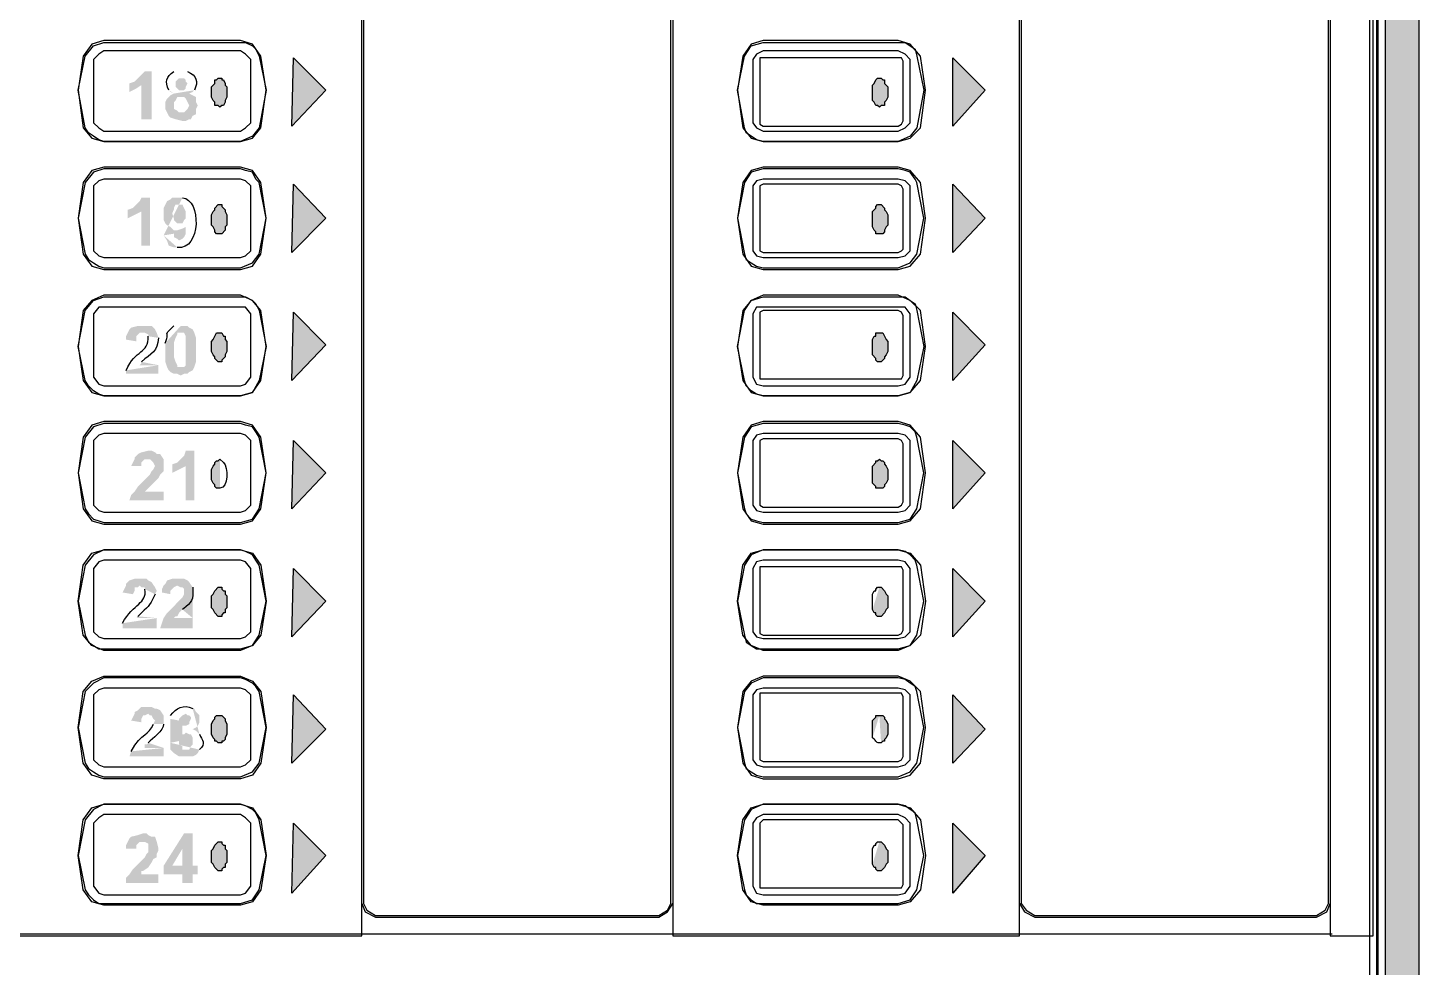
# Model space of a CAD drawing. Extents: x 0 to 760, y -27 to 732.
# Drawn here: x 254.15 to 279.27, y 43.28 to 60.24 of the extents above; entities that cross this region are included whole.
import ezdxf
from ezdxf.enums import TextEntityAlignment as Align

# ---------------------------------------------------------------- set-up
doc = ezdxf.new("R2010")
doc.units = 0
doc.header["$MEASUREMENT"] = 0

# ---------------------------------------------------------------- blocks, each defined once
blk = doc.blocks.new('RISER LOC')
at = {"linetype": 'Continuous', "lineweight": -2}
for points in [[(-20.377, 58.586), (-20.562, 58.586), (-20.562, 59.203), (-20.654, 59.141), (-20.777, 59.079), (-20.777, 59.234), (-20.685, 59.265), (-20.5, 59.45), (-20.377, 59.45)], [(-19.143, 59.326), (-19.112, 59.326), (-19.112, 59.295), (-19.081, 59.295), (-19.051, 59.234), (-19.051, 59.203), (-19.02, 59.172), (-19.02, 58.987), (-19.051, 58.925), (-19.051, 58.894), (-19.081, 58.833), (-19.112, 58.833), (-19.143, 58.802), (-19.174, 58.833), (-19.236, 58.833), (-19.236, 58.894), (-19.266, 58.925), (-19.297, 58.987), (-19.297, 59.172), (-19.236, 59.234), (-19.236, 59.295), (-19.205, 59.295), (-19.174, 59.326)], [(-7.24, 59.326), (-7.209, 59.326), (-7.178, 59.295), (-7.148, 59.295), (-7.148, 59.234), (-7.086, 59.172), (-7.086, 58.987), (-7.117, 58.925), (-7.148, 58.894), (-7.148, 58.833), (-7.209, 58.833), (-7.24, 58.802), (-7.271, 58.833), (-7.302, 58.833), (-7.333, 58.894), (-7.363, 58.925), (-7.363, 59.203), (-7.333, 59.234), (-7.302, 59.295), (-7.271, 59.326)], [(-20.407, 56.304), (-20.562, 56.304), (-20.562, 56.921), (-20.808, 56.798), (-20.808, 56.952), (-20.716, 56.983), (-20.592, 57.106), (-20.562, 57.168), (-20.407, 57.168)], [(-19.143, 57.044), (-19.112, 57.044), (-19.112, 57.013), (-19.051, 56.952), (-19.051, 56.921), (-19.02, 56.859), (-19.02, 56.674), (-19.051, 56.643), (-19.051, 56.582), (-19.112, 56.52), (-19.205, 56.52), (-19.236, 56.551), (-19.236, 56.582), (-19.266, 56.643), (-19.297, 56.674), (-19.297, 56.859), (-19.266, 56.921), (-19.236, 56.952), (-19.236, 56.983), (-19.174, 57.044)], [(-7.24, 57.044), (-7.209, 57.044), (-7.148, 56.983), (-7.148, 56.952), (-7.117, 56.921), (-7.086, 56.859), (-7.086, 56.674), (-7.117, 56.643), (-7.148, 56.582), (-7.148, 56.551), (-7.178, 56.52), (-7.302, 56.52), (-7.302, 56.551), (-7.333, 56.582), (-7.363, 56.643), (-7.363, 56.921), (-7.333, 56.952), (-7.302, 56.983), (-7.302, 57.013), (-7.271, 57.044)], [(-19.143, 54.732), (-19.112, 54.732), (-19.081, 54.67), (-19.051, 54.67), (-19.051, 54.608), (-19.02, 54.577), (-19.02, 54.392), (-19.051, 54.331), (-19.051, 54.3), (-19.112, 54.238), (-19.112, 54.207), (-19.174, 54.207), (-19.236, 54.269), (-19.236, 54.3), (-19.266, 54.331), (-19.297, 54.392), (-19.297, 54.577), (-19.266, 54.608), (-19.236, 54.67), (-19.205, 54.732)], [(-7.24, 54.732), (-7.178, 54.732), (-7.148, 54.67), (-7.117, 54.608), (-7.086, 54.577), (-7.086, 54.392), (-7.117, 54.331), (-7.148, 54.3), (-7.148, 54.269), (-7.209, 54.207), (-7.271, 54.207), (-7.302, 54.238), (-7.302, 54.269), (-7.363, 54.331), (-7.363, 54.608), (-7.333, 54.67), (-7.302, 54.67), (-7.302, 54.732)], [(-20.161, 51.864), (-20.161, 51.71), (-20.777, 51.71), (-20.747, 51.802), (-20.685, 51.864), (-20.623, 51.956), (-20.407, 52.172), (-20.377, 52.234), (-20.346, 52.265), (-20.315, 52.326), (-20.346, 52.388), (-20.407, 52.45), (-20.5, 52.45), (-20.562, 52.388), (-20.562, 52.326), (-20.747, 52.326), (-20.716, 52.388), (-20.685, 52.45), (-20.685, 52.48), (-20.623, 52.542), (-20.562, 52.573), (-20.438, 52.604), (-20.377, 52.604), (-20.315, 52.573), (-20.284, 52.542), (-20.222, 52.542), (-20.161, 52.45), (-20.161, 52.234), (-20.222, 52.172), (-20.253, 52.11), (-20.5, 51.864)], [(-19.606, 51.71), (-19.76, 51.71), (-19.76, 52.326), (-20.006, 52.203), (-20.006, 52.357), (-19.914, 52.388), (-19.791, 52.511), (-19.76, 52.604), (-19.606, 52.604)], [(-7.24, 52.45), (-7.209, 52.419), (-7.178, 52.419), (-7.148, 52.388), (-7.148, 52.357), (-7.117, 52.326), (-7.086, 52.265), (-7.086, 52.08), (-7.117, 52.018), (-7.148, 51.987), (-7.148, 51.956), (-7.178, 51.925), (-7.302, 51.925), (-7.302, 51.956), (-7.363, 52.018), (-7.363, 52.326), (-7.302, 52.388), (-7.302, 52.419), (-7.271, 52.419)], [(-19.143, 50.137), (-19.112, 50.137), (-19.112, 50.106), (-19.081, 50.075), (-19.051, 50.075), (-19.051, 50.013), (-19.02, 49.983), (-19.02, 49.767), (-19.051, 49.736), (-19.051, 49.674), (-19.081, 49.674), (-19.112, 49.643), (-19.112, 49.613), (-19.174, 49.613), (-19.236, 49.674), (-19.266, 49.736), (-19.297, 49.767), (-19.297, 49.983), (-19.266, 50.013), (-19.236, 50.075), (-19.174, 50.137)], [(-19.143, 47.824), (-19.112, 47.824), (-19.051, 47.762), (-19.051, 47.732), (-19.02, 47.67), (-19.02, 47.485), (-19.051, 47.423), (-19.051, 47.392), (-19.081, 47.362), (-19.112, 47.362), (-19.112, 47.331), (-19.174, 47.331), (-19.205, 47.362), (-19.236, 47.362), (-19.236, 47.392), (-19.266, 47.423), (-19.297, 47.485), (-19.297, 47.67), (-19.266, 47.732), (-19.236, 47.762), (-19.236, 47.793), (-19.205, 47.824)], [(-20.253, 44.956), (-20.253, 44.802), (-20.839, 44.802), (-20.839, 44.895), (-20.777, 44.956), (-20.716, 45.049), (-20.5, 45.265), (-20.469, 45.326), (-20.438, 45.357), (-20.438, 45.511), (-20.5, 45.542), (-20.592, 45.542), (-20.654, 45.48), (-20.654, 45.419), (-20.839, 45.419), (-20.839, 45.48), (-20.777, 45.604), (-20.747, 45.635), (-20.623, 45.665), (-20.531, 45.696), (-20.469, 45.696), (-20.438, 45.665), (-20.377, 45.635), (-20.315, 45.635), (-20.284, 45.542), (-20.253, 45.419), (-20.253, 45.388), (-20.284, 45.326), (-20.284, 45.265), (-20.346, 45.234), (-20.377, 45.172), (-20.438, 45.08), (-20.531, 45.018), (-20.562, 45.018), (-20.562, 44.956), (-20.592, 44.956)], [(-19.143, 45.542), (-19.112, 45.542), (-19.112, 45.511), (-19.081, 45.48), (-19.051, 45.48), (-19.051, 45.419), (-19.02, 45.388), (-19.02, 45.172), (-19.051, 45.141), (-19.051, 45.08), (-19.081, 45.08), (-19.112, 45.049), (-19.112, 45.018), (-19.174, 45.018), (-19.236, 45.08), (-19.266, 45.141), (-19.297, 45.172), (-19.297, 45.388), (-19.266, 45.419), (-19.236, 45.48), (-19.174, 45.542)]]:
    blk.add_hatch(color=7, dxfattribs=at).paths.add_polyline_path(points)
h = blk.add_hatch(color=7, dxfattribs=at)
h.paths.add_polyline_path([(-19.976, 59.049), (-20.037, 59.079), (-20.068, 59.11)], flags=0)
h.paths.add_polyline_path([(-19.976, 59.45), (-19.729, 59.45)], flags=0)
h.paths.add_polyline_path([(-19.606, 59.11), (-19.636, 59.079), (-19.698, 59.049), (-19.575, 58.987), (-19.575, 58.894), (-19.544, 58.833), (-19.575, 58.771), (-19.575, 58.679), (-19.636, 58.648), (-19.667, 58.586), (-19.698, 58.586), (-19.76, 58.555), (-19.821, 58.555), (-19.945, 58.586), (-20.037, 58.617), (-20.068, 58.648), (-20.13, 58.771), (-20.13, 58.894), (-20.099, 58.956), (-20.037, 59.018), (-19.976, 59.049)], flags=0)
h.paths.add_polyline_path([(-19.945, 59.234), (-19.945, 59.172), (-19.914, 59.141), (-19.883, 59.11), (-19.791, 59.11), (-19.76, 59.141), (-19.76, 59.172), (-19.729, 59.234), (-19.76, 59.265), (-19.76, 59.295), (-19.791, 59.326), (-19.883, 59.326), (-19.945, 59.265)], flags=0)
h.paths.add_polyline_path([(-19.976, 58.833), (-19.976, 58.771), (-19.914, 58.74), (-19.883, 58.709), (-19.791, 58.709), (-19.729, 58.771), (-19.698, 58.833), (-19.729, 58.894), (-19.76, 58.956), (-19.791, 58.987), (-19.914, 58.987), (-19.945, 58.925), (-19.976, 58.894)], flags=0)
h = blk.add_hatch(color=7, dxfattribs=at)
h.paths.add_polyline_path([(-20.161, 56.489), (-19.976, 56.52), (-19.976, 56.458), (-19.914, 56.428), (-19.883, 56.397), (-19.821, 56.428), (-19.791, 56.458), (-19.76, 56.52), (-19.76, 56.643), (-19.821, 56.613), (-19.914, 56.582), (-19.976, 56.582), (-20.006, 56.613), (-20.037, 56.643), (-20.099, 56.674), (-20.13, 56.705), (-20.161, 56.767), (-20.161, 56.983), (-20.13, 57.044), (-20.099, 57.106), (-20.037, 57.137), (-20.006, 57.168), (-19.821, 57.168)], flags=0)
h.paths.add_polyline_path([(-19.914, 56.273), (-19.976, 56.273), (-20.068, 56.304), (-20.099, 56.397), (-20.161, 56.489)], flags=0)
h.paths.add_polyline_path([(-19.76, 56.859), (-19.76, 56.921), (-19.791, 56.983), (-19.821, 57.044), (-19.945, 57.044), (-19.976, 56.983), (-19.976, 56.952), (-20.006, 56.89), (-19.976, 56.798), (-19.976, 56.767), (-19.914, 56.705), (-19.821, 56.705), (-19.791, 56.767), (-19.76, 56.798)], flags=0)
h = blk.add_hatch(color=7, dxfattribs=at)
h.paths.add_polyline_path([(-20.253, 54.146), (-20.253, 53.991), (-20.839, 53.991), (-20.839, 54.053)], flags=0)
h.paths.add_polyline_path([(-20.438, 54.67), (-20.438, 54.701), (-20.5, 54.732), (-20.592, 54.732), (-20.654, 54.67), (-20.654, 54.577), (-20.839, 54.608), (-20.839, 54.67), (-20.777, 54.793), (-20.747, 54.824), (-20.623, 54.855), (-20.377, 54.855), (-20.315, 54.793), (-20.284, 54.732), (-20.253, 54.639)], flags=0)
h.paths.add_polyline_path([(-20.562, 54.207), (-20.562, 54.176), (-20.592, 54.146), (-20.253, 54.146)], flags=0)
h = blk.add_hatch(color=7, dxfattribs=at)
h.paths.add_polyline_path([(-19.852, 54.855), (-19.729, 54.855), (-19.698, 54.824), (-19.636, 54.793), (-19.606, 54.732), (-19.575, 54.639), (-19.575, 54.207), (-19.606, 54.115), (-19.636, 54.053), (-19.698, 54.022), (-19.729, 53.991), (-19.791, 53.991), (-19.852, 53.961), (-19.914, 53.991), (-19.976, 53.991), (-20.037, 54.022), (-20.068, 54.053), (-20.099, 54.115), (-20.13, 54.207), (-20.13, 54.546)], flags=0)
h.paths.add_polyline_path([(-19.976, 54.855), (-19.852, 54.855)], flags=0)
h.paths.add_polyline_path([(-19.852, 54.732), (-19.914, 54.732), (-19.914, 54.701), (-19.945, 54.639), (-19.976, 54.546), (-19.976, 54.3), (-19.945, 54.207), (-19.914, 54.146), (-19.914, 54.115), (-19.791, 54.115), (-19.76, 54.146), (-19.76, 54.67), (-19.791, 54.732)], flags=0)
h = blk.add_hatch(color=7, dxfattribs=at)
h.paths.add_polyline_path([(-19.143, 52.45), (-19.081, 52.388)], flags=0)
h.paths.add_polyline_path([(-19.143, 51.925), (-19.205, 51.925), (-19.236, 51.956), (-19.236, 51.987), (-19.266, 52.018), (-19.297, 52.08), (-19.297, 52.265), (-19.266, 52.326), (-19.236, 52.357), (-19.236, 52.388), (-19.205, 52.419), (-19.174, 52.419), (-19.143, 52.45)], flags=0)
h = blk.add_hatch(color=7, dxfattribs=at)
h.paths.add_polyline_path([(-20.284, 49.582), (-20.284, 49.397), (-20.901, 49.397), (-20.901, 49.489)], flags=0)
h.paths.add_polyline_path([(-20.5, 50.106), (-20.5, 50.137), (-20.562, 50.137), (-20.592, 50.168), (-20.623, 50.137), (-20.685, 50.137), (-20.685, 50.075), (-20.716, 50.013), (-20.901, 50.044), (-20.87, 50.106), (-20.839, 50.168), (-20.839, 50.199), (-20.777, 50.26), (-20.685, 50.291), (-20.469, 50.291), (-20.438, 50.26), (-20.377, 50.229), (-20.315, 50.137), (-20.284, 50.075), (-20.315, 50.013)], flags=0)
h.paths.add_polyline_path([(-20.623, 49.613), (-20.654, 49.582), (-20.284, 49.582)], flags=0)
h = blk.add_hatch(color=7, dxfattribs=at)
h.paths.add_polyline_path([(-19.636, 49.582), (-19.636, 49.397), (-20.222, 49.397), (-20.161, 49.582), (-20.099, 49.674), (-19.821, 49.952), (-19.791, 50.013), (-19.791, 50.106), (-19.821, 50.137), (-19.852, 50.137), (-19.914, 50.168), (-19.976, 50.137), (-20.037, 50.075), (-20.037, 50.013), (-20.191, 50.044), (-20.191, 50.106), (-20.161, 50.168), (-20.13, 50.199), (-20.099, 50.26), (-20.006, 50.291), (-19.791, 50.291), (-19.729, 50.26), (-19.698, 50.229), (-19.636, 50.137)], flags=0)
h.paths.add_polyline_path([(-19.821, 49.736), (-19.883, 49.674), (-19.914, 49.613), (-19.945, 49.613), (-19.976, 49.582), (-19.636, 49.582)], flags=0)
h = blk.add_hatch(color=7, dxfattribs=at)
h.paths.add_polyline_path([(-7.24, 50.137), (-7.209, 50.137), (-7.148, 50.075), (-7.117, 50.013), (-7.086, 49.983), (-7.086, 49.767), (-7.117, 49.736), (-7.148, 49.674), (-7.209, 49.613), (-7.271, 49.613), (-7.302, 49.643), (-7.302, 49.674), (-7.333, 49.674), (-7.363, 49.736)], flags=0)
h.paths.add_polyline_path([(-7.363, 50.013), (-7.333, 50.075), (-7.302, 50.075), (-7.302, 50.106), (-7.271, 50.137), (-7.24, 50.137)], flags=0)
h = blk.add_hatch(color=7, dxfattribs=at)
h.paths.add_polyline_path([(-20.161, 47.238), (-20.161, 47.084), (-20.777, 47.084), (-20.747, 47.176)], flags=0)
h.paths.add_polyline_path([(-20.346, 47.67), (-20.315, 47.732), (-20.346, 47.762), (-20.377, 47.824), (-20.407, 47.824), (-20.438, 47.855), (-20.5, 47.824), (-20.531, 47.824), (-20.562, 47.762), (-20.562, 47.701), (-20.747, 47.732), (-20.716, 47.793), (-20.685, 47.855), (-20.685, 47.886), (-20.623, 47.917), (-20.562, 47.978), (-20.377, 47.978), (-20.315, 47.947), (-20.284, 47.947), (-20.222, 47.917), (-20.161, 47.824), (-20.161, 47.67)], flags=0)
h.paths.add_polyline_path([(-20.438, 47.331), (-20.469, 47.3), (-20.5, 47.3), (-20.5, 47.238), (-20.161, 47.238)], flags=0)
h = blk.add_hatch(color=7, dxfattribs=at)
h.paths.add_polyline_path([(-20.037, 47.331), (-19.883, 47.362), (-19.883, 47.3), (-19.821, 47.269), (-19.821, 47.207), (-19.698, 47.207), (-19.667, 47.269), (-19.636, 47.3), (-19.636, 47.423), (-19.667, 47.485), (-19.698, 47.485), (-19.76, 47.516), (-19.791, 47.485), (-19.821, 47.485), (-19.821, 47.639), (-19.76, 47.639), (-19.698, 47.67), (-19.698, 47.701), (-19.667, 47.762), (-19.667, 47.793), (-19.698, 47.824), (-19.729, 47.824), (-19.76, 47.855), (-19.821, 47.824), (-19.883, 47.762), (-19.883, 47.732), (-20.037, 47.762), (-20.037, 47.824)], flags=0)
h.paths.add_polyline_path([(-19.636, 47.947), (-19.606, 47.947), (-19.575, 47.886), (-19.513, 47.824), (-19.513, 47.701), (-19.544, 47.639), (-19.575, 47.608), (-19.636, 47.577), (-19.575, 47.547), (-19.513, 47.485)], flags=0)
h.paths.add_polyline_path([(-19.513, 47.207), (-19.544, 47.146), (-19.575, 47.115), (-19.636, 47.084), (-19.883, 47.084), (-19.976, 47.146), (-20.037, 47.207), (-20.037, 47.331)], flags=0)
h = blk.add_hatch(color=7, dxfattribs=at)
h.paths.add_polyline_path([(-7.24, 47.824), (-7.178, 47.824), (-7.148, 47.793), (-7.148, 47.762), (-7.117, 47.732), (-7.086, 47.67), (-7.086, 47.485), (-7.117, 47.423), (-7.148, 47.392), (-7.148, 47.362), (-7.178, 47.362), (-7.209, 47.331)], flags=0)
h.paths.add_polyline_path([(-7.363, 47.423), (-7.363, 47.732), (-7.302, 47.793), (-7.302, 47.824), (-7.24, 47.824)], flags=0)
h = blk.add_hatch(color=7, dxfattribs=at)
h.paths.add_polyline_path([(-19.821, 44.802), (-19.821, 44.956), (-20.161, 44.956), (-20.161, 45.11), (-19.791, 45.696), (-19.636, 45.696), (-19.636, 45.11), (-19.544, 45.11), (-19.544, 44.956), (-19.636, 44.956), (-19.636, 44.802)], flags=0)
h.paths.add_polyline_path([(-19.821, 45.11), (-19.821, 45.419), (-20.006, 45.11)], flags=0)
h = blk.add_hatch(color=7, dxfattribs=at)
h.paths.add_polyline_path([(-7.24, 45.542), (-7.209, 45.542), (-7.148, 45.48), (-7.117, 45.419), (-7.086, 45.388), (-7.086, 45.172), (-7.117, 45.141), (-7.148, 45.08), (-7.209, 45.018), (-7.271, 45.018), (-7.302, 45.049), (-7.302, 45.08), (-7.333, 45.08), (-7.363, 45.141)], flags=0)
h.paths.add_polyline_path([(-7.363, 45.419), (-7.333, 45.48), (-7.302, 45.48), (-7.302, 45.511), (-7.271, 45.542), (-7.24, 45.542)], flags=0)
at = {"color": 7, "linetype": 'Continuous', "lineweight": -2}
for points in [[(0.623, 17.711), (1.949, 18.236), (2.504, 19.592), (2.504, 76.256), (1.949, 77.582), (0.623, 78.106), (-33.143, 78.106), (-34.469, 77.582), (-35.024, 76.256), (-35.024, 19.592), (-34.469, 18.236), (-33.143, 17.711)], [(-33.143, 18.328), (-34.037, 18.698), (-34.376, 19.592), (-34.376, 76.256), (-34.037, 77.119), (-33.143, 77.489), (0.623, 77.489), (1.487, 77.119), (1.888, 76.256), (1.888, 19.592), (1.487, 18.698), (0.623, 18.328)], [(-11.002, 76.071), (-11.064, 76.256), (-11.218, 76.317), (-16.337, 76.317), (-16.491, 76.256), (-16.553, 76.071), (-16.553, 44.432), (-16.491, 44.309), (-16.337, 44.216), (-11.218, 44.216), (-11.064, 44.309), (-11.002, 44.432)], [(0.87, 76.071), (0.808, 76.256), (0.654, 76.317), (-4.434, 76.317), (-4.588, 76.256), (-4.681, 76.071), (-4.681, 44.432), (-4.588, 44.309), (-4.434, 44.216), (0.654, 44.216), (0.808, 44.309), (0.87, 44.432)], [(-21.332, 58.216), (-21.425, 58.278), (-21.517, 58.339), (-21.579, 58.432), (-21.702, 59.11), (-21.579, 59.727), (-21.425, 59.912), (-21.24, 59.974), (-18.773, 59.974), (-18.68, 59.974), (-18.557, 59.912), (-18.495, 59.85), (-18.434, 59.727), (-18.31, 59.11), (-18.434, 58.432), (-18.557, 58.278), (-18.773, 58.185), (-21.24, 58.185), (-18.773, 58.185), (-18.557, 58.247), (-18.403, 58.432), (-18.31, 59.11), (-18.403, 59.727), (-18.557, 59.943), (-18.773, 60.005), (-21.24, 60.005), (-21.456, 59.943), (-21.61, 59.727), (-21.702, 59.11), (-21.61, 58.432), (-21.456, 58.247), (-21.24, 58.185)], [(-21.24, 59.82), (-21.332, 59.758), (-21.425, 59.665), (-21.425, 58.524), (-21.332, 58.432), (-21.24, 58.37), (-18.773, 58.37), (-18.68, 58.432), (-18.588, 58.524), (-18.588, 59.665), (-18.68, 59.758), (-18.773, 59.82)], [(-9.645, 58.339), (-9.676, 58.432), (-9.8, 59.11), (-9.676, 59.727), (-9.553, 59.912), (-9.337, 59.974), (-6.901, 59.974), (-6.777, 59.974), (-6.685, 59.912), (-6.592, 59.85), (-6.562, 59.727), (-6.438, 59.11), (-6.562, 58.432), (-6.685, 58.278), (-6.901, 58.185), (-6.685, 58.247), (-6.5, 58.432), (-6.407, 59.11), (-6.5, 59.727), (-6.685, 59.943), (-6.901, 60.005), (-9.337, 60.005), (-9.553, 59.943), (-9.707, 59.727), (-9.8, 59.11), (-9.707, 58.432), (-9.553, 58.247), (-9.337, 58.185), (-9.46, 58.216), (-9.553, 58.278)], [(-9.522, 58.524), (-9.46, 58.432), (-9.337, 58.37), (-6.901, 58.37), (-6.777, 58.432), (-6.685, 58.524), (-6.685, 59.665), (-6.777, 59.758), (-6.901, 59.82), (-9.337, 59.82), (-9.46, 59.758), (-9.522, 59.665)], [(-17.231, 59.11), (-17.848, 58.463), (-17.817, 59.696)], [(-9.399, 58.555), (-9.399, 58.494), (-9.337, 58.463), (-6.901, 58.463), (-6.839, 58.494), (-6.808, 58.555), (-6.808, 59.635), (-6.839, 59.696), (-6.901, 59.696), (-9.337, 59.696), (-9.399, 59.696), (-9.399, 59.635)], [(-5.328, 59.11), (-5.914, 58.463), (-5.914, 59.696)], [(-19.143, 59.326), (-19.112, 59.326), (-19.112, 59.295), (-19.081, 59.295), (-19.051, 59.234), (-19.051, 59.203), (-19.02, 59.172), (-19.02, 58.987), (-19.051, 58.925), (-19.051, 58.894), (-19.081, 58.833), (-19.112, 58.833), (-19.143, 58.802), (-19.174, 58.833), (-19.236, 58.833), (-19.236, 58.894), (-19.266, 58.925), (-19.297, 58.987), (-19.297, 59.172), (-19.236, 59.234), (-19.236, 59.295), (-19.205, 59.295), (-19.174, 59.326)], [(-7.24, 59.326), (-7.209, 59.326), (-7.178, 59.295), (-7.148, 59.295), (-7.148, 59.234), (-7.086, 59.172), (-7.086, 58.987), (-7.117, 58.925), (-7.148, 58.894), (-7.148, 58.833), (-7.209, 58.833), (-7.24, 58.802), (-7.271, 58.833), (-7.302, 58.833), (-7.333, 58.894), (-7.363, 58.925), (-7.363, 59.203), (-7.333, 59.234), (-7.302, 59.295), (-7.271, 59.326)], [(-6.901, 58.185), (-9.337, 58.185)], [(-18.773, 57.723), (-21.24, 57.723), (-21.456, 57.661), (-21.61, 57.445), (-21.702, 56.798), (-21.61, 56.15), (-21.456, 55.934), (-21.24, 55.872), (-18.773, 55.872), (-18.557, 55.934), (-18.403, 56.15), (-18.31, 56.798), (-18.403, 57.445), (-18.557, 57.661)], [(-18.495, 57.507), (-18.557, 57.63), (-18.68, 57.661), (-18.773, 57.692), (-21.24, 57.692), (-21.425, 57.63), (-21.579, 57.445), (-21.702, 56.798), (-21.579, 56.15), (-21.517, 56.057), (-21.425, 55.996), (-21.332, 55.934), (-21.24, 55.903), (-18.773, 55.903), (-18.557, 55.996), (-18.434, 56.15), (-18.31, 56.798), (-18.434, 57.445)], [(-9.707, 56.15), (-9.553, 55.934), (-9.337, 55.872), (-6.901, 55.872), (-6.685, 55.934), (-6.5, 56.15), (-6.407, 56.798), (-6.5, 57.445), (-6.685, 57.661), (-6.901, 57.723), (-9.337, 57.723), (-9.553, 57.661), (-9.707, 57.445), (-9.8, 56.798)], [(-6.901, 55.903), (-6.685, 55.996), (-6.562, 56.15), (-6.438, 56.798), (-6.562, 57.445), (-6.592, 57.507), (-6.685, 57.63), (-6.777, 57.661), (-6.901, 57.692), (-9.337, 57.692), (-9.553, 57.63), (-9.676, 57.445), (-9.8, 56.798), (-9.676, 56.15), (-9.645, 56.057), (-9.553, 55.996), (-9.46, 55.934), (-9.337, 55.903)], [(-21.24, 57.507), (-21.332, 57.476), (-21.425, 57.383), (-21.425, 56.212), (-21.332, 56.119), (-21.24, 56.088), (-18.773, 56.088), (-18.68, 56.119), (-18.588, 56.212), (-18.588, 57.383), (-18.68, 57.476), (-18.773, 57.507)], [(-17.231, 56.798), (-17.848, 56.181), (-17.817, 57.414)], [(-9.522, 56.212), (-9.46, 56.119), (-9.337, 56.088), (-6.901, 56.088), (-6.777, 56.119), (-6.685, 56.212), (-6.685, 57.383), (-6.777, 57.476), (-6.901, 57.507), (-9.337, 57.507), (-9.46, 57.476), (-9.522, 57.383)], [(-9.399, 56.243), (-9.399, 56.212), (-9.337, 56.181), (-6.901, 56.181), (-6.839, 56.212), (-6.808, 56.243), (-6.808, 57.322), (-6.839, 57.383), (-6.901, 57.414), (-9.337, 57.414), (-9.399, 57.383), (-9.399, 57.322)], [(-5.328, 56.798), (-5.914, 56.181), (-5.914, 57.414)], [(-19.143, 57.044), (-19.112, 57.044), (-19.112, 57.013), (-19.051, 56.952), (-19.051, 56.921), (-19.02, 56.859), (-19.02, 56.674), (-19.051, 56.643), (-19.051, 56.582), (-19.112, 56.52), (-19.205, 56.52), (-19.236, 56.551), (-19.236, 56.582), (-19.266, 56.643), (-19.297, 56.674), (-19.297, 56.859), (-19.266, 56.921), (-19.236, 56.952), (-19.236, 56.983), (-19.174, 57.044)], [(-7.24, 57.044), (-7.209, 57.044), (-7.148, 56.983), (-7.148, 56.952), (-7.117, 56.921), (-7.086, 56.859), (-7.086, 56.674), (-7.117, 56.643), (-7.148, 56.582), (-7.148, 56.551), (-7.178, 56.52), (-7.302, 56.52), (-7.302, 56.551), (-7.333, 56.582), (-7.363, 56.643), (-7.363, 56.921), (-7.333, 56.952), (-7.302, 56.983), (-7.302, 57.013), (-7.271, 57.044)], [(-21.332, 53.621), (-21.425, 53.683), (-21.517, 53.776), (-21.579, 53.868), (-21.702, 54.485), (-21.579, 55.132), (-21.425, 55.317), (-21.24, 55.379), (-18.773, 55.379), (-18.68, 55.379), (-18.557, 55.317), (-18.495, 55.256), (-18.434, 55.132), (-18.31, 54.485), (-18.434, 53.868), (-18.557, 53.652), (-18.773, 53.591), (-21.24, 53.591), (-18.773, 53.591), (-18.557, 53.652), (-18.403, 53.868), (-18.31, 54.485), (-18.403, 55.132), (-18.557, 55.317), (-18.773, 55.41), (-21.24, 55.41), (-21.456, 55.317), (-21.61, 55.132), (-21.702, 54.485), (-21.61, 53.868), (-21.456, 53.652), (-21.24, 53.591)], [(-9.553, 53.683), (-9.645, 53.776), (-9.676, 53.868), (-9.8, 54.485), (-9.676, 55.132), (-9.553, 55.317), (-9.337, 55.379), (-6.901, 55.379), (-6.777, 55.379), (-6.685, 55.317), (-6.592, 55.256), (-6.562, 55.132), (-6.438, 54.485), (-6.562, 53.868), (-6.685, 53.652), (-6.901, 53.591), (-6.685, 53.652), (-6.5, 53.868), (-6.407, 54.485), (-6.5, 55.132), (-6.685, 55.317), (-6.901, 55.41), (-9.337, 55.41), (-9.553, 55.317), (-9.707, 55.132), (-9.8, 54.485), (-9.707, 53.868), (-9.553, 53.652), (-9.337, 53.591), (-9.46, 53.621)], [(-21.24, 55.194), (-21.332, 55.194), (-21.425, 55.071), (-21.425, 53.93), (-21.332, 53.806), (-21.24, 53.776), (-18.773, 53.776), (-18.68, 53.806), (-18.588, 53.93), (-18.588, 55.071), (-18.68, 55.194), (-18.773, 55.194)], [(-17.231, 54.516), (-17.848, 53.868), (-17.817, 55.102)], [(-9.337, 55.194), (-9.46, 55.194), (-9.522, 55.071), (-9.522, 53.93), (-9.46, 53.806), (-9.337, 53.776), (-6.901, 53.776), (-6.777, 53.806), (-6.685, 53.93), (-6.685, 55.071), (-6.777, 55.194), (-6.901, 55.194)], [(-9.337, 55.132), (-9.399, 55.102), (-9.399, 55.04), (-9.399, 53.961), (-9.399, 53.899), (-9.337, 53.899), (-6.901, 53.899), (-6.839, 53.899), (-6.808, 53.961), (-6.808, 55.04), (-6.839, 55.102), (-6.901, 55.132)], [(-5.328, 54.516), (-5.914, 53.868), (-5.914, 55.102)], [(-19.143, 54.732), (-19.112, 54.732), (-19.081, 54.67), (-19.051, 54.67), (-19.051, 54.608), (-19.02, 54.577), (-19.02, 54.392), (-19.051, 54.331), (-19.051, 54.3), (-19.112, 54.238), (-19.112, 54.207), (-19.174, 54.207), (-19.236, 54.269), (-19.236, 54.3), (-19.266, 54.331), (-19.297, 54.392), (-19.297, 54.577), (-19.266, 54.608), (-19.236, 54.67), (-19.205, 54.732)], [(-7.24, 54.732), (-7.178, 54.732), (-7.148, 54.67), (-7.117, 54.608), (-7.086, 54.577), (-7.086, 54.392), (-7.117, 54.331), (-7.148, 54.3), (-7.148, 54.269), (-7.209, 54.207), (-7.271, 54.207), (-7.302, 54.238), (-7.302, 54.269), (-7.363, 54.331), (-7.363, 54.608), (-7.333, 54.67), (-7.302, 54.67), (-7.302, 54.732)], [(-6.901, 53.591), (-9.337, 53.591)], [(-18.773, 53.128), (-21.24, 53.128), (-21.456, 53.066), (-21.61, 52.85), (-21.702, 52.203), (-21.61, 51.555), (-21.456, 51.339), (-21.24, 51.278), (-18.773, 51.278), (-18.557, 51.339), (-18.403, 51.555), (-18.31, 52.203), (-18.403, 52.85), (-18.557, 53.066)], [(-18.495, 52.943), (-18.557, 53.035), (-18.68, 53.066), (-18.773, 53.097), (-21.24, 53.097), (-21.425, 53.035), (-21.579, 52.85), (-21.702, 52.203), (-21.579, 51.555), (-21.517, 51.463), (-21.425, 51.37), (-21.332, 51.339), (-21.24, 51.309), (-18.773, 51.309), (-18.557, 51.37), (-18.434, 51.555), (-18.31, 52.203), (-18.434, 52.85)], [(-9.707, 51.555), (-9.553, 51.339), (-9.337, 51.278), (-6.901, 51.278), (-6.685, 51.339), (-6.5, 51.555), (-6.407, 52.203), (-6.5, 52.85), (-6.685, 53.066), (-6.901, 53.128), (-9.337, 53.128), (-9.553, 53.066), (-9.707, 52.85), (-9.8, 52.203)], [(-6.901, 51.309), (-6.685, 51.37), (-6.562, 51.555), (-6.438, 52.203), (-6.562, 52.85), (-6.592, 52.943), (-6.685, 53.035), (-6.777, 53.066), (-6.901, 53.097), (-9.337, 53.097), (-9.553, 53.035), (-9.676, 52.85), (-9.8, 52.203), (-9.676, 51.555), (-9.645, 51.463), (-9.553, 51.37), (-9.46, 51.339), (-9.337, 51.309)], [(-21.24, 52.912), (-21.332, 52.881), (-21.425, 52.789), (-21.425, 51.617), (-21.332, 51.524), (-21.24, 51.494), (-18.773, 51.494), (-18.68, 51.524), (-18.588, 51.617), (-18.588, 52.789), (-18.68, 52.881), (-18.773, 52.912)], [(-17.231, 52.203), (-17.848, 51.555), (-17.817, 52.789)], [(-9.522, 51.617), (-9.46, 51.524), (-9.337, 51.494), (-6.901, 51.494), (-6.777, 51.524), (-6.685, 51.617), (-6.685, 52.789), (-6.777, 52.881), (-6.901, 52.912), (-9.337, 52.912), (-9.46, 52.881), (-9.522, 52.789)], [(-9.399, 51.679), (-9.399, 51.617), (-9.337, 51.586), (-6.901, 51.586), (-6.839, 51.617), (-6.808, 51.679), (-6.808, 52.727), (-6.839, 52.789), (-6.901, 52.82), (-9.337, 52.82), (-9.399, 52.789), (-9.399, 52.727)], [(-5.328, 52.203), (-5.914, 51.555), (-5.914, 52.789)], [(-7.24, 52.45), (-7.209, 52.419), (-7.178, 52.419), (-7.148, 52.388), (-7.148, 52.357), (-7.117, 52.326), (-7.086, 52.265), (-7.086, 52.08), (-7.117, 52.018), (-7.148, 51.987), (-7.148, 51.956), (-7.178, 51.925), (-7.302, 51.925), (-7.302, 51.956), (-7.363, 52.018), (-7.363, 52.326), (-7.302, 52.388), (-7.302, 52.419), (-7.271, 52.419)], [(-21.579, 50.538), (-21.702, 49.89), (-21.579, 49.273), (-21.517, 49.15), (-21.425, 49.088), (-21.332, 49.027), (-21.24, 49.027), (-18.773, 49.027), (-18.557, 49.088), (-18.434, 49.273), (-18.31, 49.89), (-18.434, 50.538), (-18.495, 50.63), (-18.557, 50.723), (-18.68, 50.784), (-18.773, 50.815), (-18.557, 50.754), (-18.403, 50.538), (-18.31, 49.89), (-18.403, 49.273), (-18.557, 49.088), (-18.773, 48.996), (-21.24, 48.996), (-21.456, 49.088), (-21.61, 49.273), (-21.702, 49.89), (-21.61, 50.538), (-21.456, 50.754), (-21.24, 50.815), (-21.425, 50.723)], [(-18.773, 50.815), (-21.24, 50.815)], [(-6.901, 50.815), (-6.685, 50.754), (-6.5, 50.538), (-6.407, 49.89), (-6.5, 49.273), (-6.685, 49.088), (-6.901, 48.996), (-9.337, 48.996), (-9.553, 49.088), (-9.707, 49.273), (-9.8, 49.89), (-9.707, 50.538), (-9.553, 50.754), (-9.337, 50.815), (-9.553, 50.723), (-9.676, 50.538), (-9.8, 49.89), (-9.676, 49.273), (-9.645, 49.15), (-9.553, 49.088), (-9.46, 49.027), (-9.337, 49.027), (-6.901, 49.027), (-6.685, 49.088), (-6.562, 49.273), (-6.438, 49.89), (-6.562, 50.538), (-6.592, 50.63), (-6.685, 50.723), (-6.777, 50.784)], [(-6.901, 50.815), (-9.337, 50.815)], [(-21.24, 50.63), (-21.332, 50.599), (-21.425, 50.476), (-21.425, 49.335), (-21.332, 49.243), (-21.24, 49.212), (-18.773, 49.212), (-18.68, 49.243), (-18.588, 49.335), (-18.588, 50.476), (-18.68, 50.599), (-18.773, 50.63)], [(-9.522, 49.335), (-9.46, 49.243), (-9.337, 49.212), (-6.901, 49.212), (-6.777, 49.243), (-6.685, 49.335), (-6.685, 50.476), (-6.777, 50.599), (-6.901, 50.63), (-9.337, 50.63), (-9.46, 50.599), (-9.522, 50.476)], [(-9.399, 49.366), (-9.399, 49.304), (-9.337, 49.273), (-6.901, 49.273), (-6.839, 49.304), (-6.808, 49.366), (-6.808, 50.445), (-6.839, 50.507), (-6.901, 50.507), (-9.337, 50.507), (-9.399, 50.507), (-9.399, 50.445)], [(-17.231, 49.89), (-17.848, 49.243), (-17.817, 50.476)], [(-5.328, 49.89), (-5.914, 49.243), (-5.914, 50.476)], [(-19.143, 50.137), (-19.112, 50.137), (-19.112, 50.106), (-19.081, 50.075), (-19.051, 50.075), (-19.051, 50.013), (-19.02, 49.983), (-19.02, 49.767), (-19.051, 49.736), (-19.051, 49.674), (-19.081, 49.674), (-19.112, 49.643), (-19.112, 49.613), (-19.174, 49.613), (-19.236, 49.674), (-19.266, 49.736), (-19.297, 49.767), (-19.297, 49.983), (-19.266, 50.013), (-19.236, 50.075), (-19.174, 50.137)], [(-21.61, 48.256), (-21.456, 48.441), (-21.24, 48.533), (-18.773, 48.533), (-18.557, 48.441), (-18.403, 48.256), (-18.31, 47.608), (-18.403, 46.961), (-18.557, 46.745), (-18.773, 46.683), (-21.24, 46.683), (-21.456, 46.745), (-21.61, 46.961), (-21.702, 47.608)], [(-18.557, 48.41), (-18.68, 48.472), (-18.773, 48.502), (-21.24, 48.502), (-21.425, 48.41), (-21.579, 48.256), (-21.702, 47.608), (-21.579, 46.961), (-21.517, 46.868), (-21.425, 46.806), (-21.332, 46.745), (-21.24, 46.714), (-18.773, 46.714), (-18.557, 46.806), (-18.434, 46.961), (-18.31, 47.608), (-18.434, 48.256), (-18.495, 48.348)], [(-6.901, 48.533), (-9.337, 48.533), (-9.553, 48.441), (-9.707, 48.256), (-9.8, 47.608), (-9.707, 46.961), (-9.553, 46.745), (-9.337, 46.683), (-6.901, 46.683), (-6.685, 46.745), (-6.5, 46.961), (-6.407, 47.608), (-6.5, 48.256), (-6.685, 48.441)], [(-6.901, 46.714), (-6.685, 46.806), (-6.562, 46.961), (-6.438, 47.608), (-6.562, 48.256), (-6.592, 48.348), (-6.685, 48.41), (-6.777, 48.472), (-6.901, 48.502), (-9.337, 48.502), (-9.553, 48.41), (-9.676, 48.256), (-9.8, 47.608), (-9.676, 46.961), (-9.645, 46.868), (-9.553, 46.806), (-9.46, 46.745), (-9.337, 46.714)], [(-21.425, 48.194), (-21.425, 47.022), (-21.332, 46.93), (-21.24, 46.899), (-18.773, 46.899), (-18.68, 46.93), (-18.588, 47.022), (-18.588, 48.194), (-18.68, 48.287), (-18.773, 48.317), (-21.24, 48.317), (-21.332, 48.287)], [(-9.337, 48.317), (-9.46, 48.287), (-9.522, 48.194), (-9.522, 47.022), (-9.46, 46.93), (-9.337, 46.899), (-6.901, 46.899), (-6.777, 46.93), (-6.685, 47.022), (-6.685, 48.194), (-6.777, 48.287), (-6.901, 48.317)], [(-9.337, 48.225), (-9.399, 48.225), (-9.399, 48.163), (-9.399, 47.084), (-9.399, 47.022), (-9.337, 46.991), (-6.901, 46.991), (-6.839, 47.022), (-6.808, 47.084), (-6.808, 48.163), (-6.839, 48.225), (-6.901, 48.225)], [(-17.231, 47.577), (-17.848, 46.961), (-17.817, 48.194)], [(-5.328, 47.577), (-5.914, 46.961), (-5.914, 48.194)], [(-19.143, 47.824), (-19.112, 47.824), (-19.051, 47.762), (-19.051, 47.732), (-19.02, 47.67), (-19.02, 47.485), (-19.051, 47.423), (-19.051, 47.392), (-19.081, 47.362), (-19.112, 47.362), (-19.112, 47.331), (-19.174, 47.331), (-19.205, 47.362), (-19.236, 47.362), (-19.236, 47.392), (-19.266, 47.423), (-19.297, 47.485), (-19.297, 47.67), (-19.266, 47.732), (-19.236, 47.762), (-19.236, 47.793), (-19.205, 47.824)], [(-21.579, 45.943), (-21.702, 45.295), (-21.579, 44.679), (-21.517, 44.586), (-21.425, 44.494), (-21.332, 44.432), (-21.24, 44.432), (-18.773, 44.432), (-18.557, 44.494), (-18.434, 44.679), (-18.31, 45.295), (-18.434, 45.943), (-18.495, 46.066), (-18.557, 46.128), (-18.68, 46.19), (-18.773, 46.221), (-18.557, 46.159), (-18.403, 45.943), (-18.31, 45.295), (-18.403, 44.679), (-18.557, 44.463), (-18.773, 44.401), (-21.24, 44.401), (-21.456, 44.463), (-21.61, 44.679), (-21.702, 45.295), (-21.61, 45.943), (-21.456, 46.159), (-21.24, 46.221), (-21.425, 46.128)], [(-18.773, 46.221), (-21.24, 46.221)], [(-9.676, 45.943), (-9.8, 45.295), (-9.676, 44.679), (-9.645, 44.586), (-9.553, 44.494), (-9.46, 44.432), (-9.337, 44.432), (-6.901, 44.432), (-6.685, 44.494), (-6.562, 44.679), (-6.438, 45.295), (-6.562, 45.943), (-6.592, 46.066), (-6.685, 46.128), (-6.777, 46.19), (-6.901, 46.221), (-6.685, 46.159), (-6.5, 45.943), (-6.407, 45.295), (-6.5, 44.679), (-6.685, 44.463), (-6.901, 44.401), (-9.337, 44.401), (-9.553, 44.463), (-9.707, 44.679), (-9.8, 45.295), (-9.707, 45.943), (-9.553, 46.159), (-9.337, 46.221), (-9.553, 46.128)], [(-6.901, 46.221), (-9.337, 46.221)], [(-21.24, 46.036), (-21.332, 45.974), (-21.425, 45.881), (-21.425, 44.74), (-21.332, 44.617), (-21.24, 44.586), (-18.773, 44.586), (-18.68, 44.617), (-18.588, 44.74), (-18.588, 45.881), (-18.68, 45.974), (-18.773, 46.036)], [(-9.337, 46.036), (-9.46, 45.974), (-9.522, 45.881), (-9.522, 44.74), (-9.46, 44.617), (-9.337, 44.586), (-6.901, 44.586), (-6.777, 44.617), (-6.685, 44.74), (-6.685, 45.881), (-6.777, 45.974), (-6.901, 46.036)], [(-17.231, 45.295), (-17.848, 44.617), (-17.817, 45.881)], [(-9.337, 45.943), (-9.399, 45.881), (-9.399, 45.851), (-9.399, 44.771), (-9.399, 44.71), (-9.337, 44.71), (-6.901, 44.71), (-6.839, 44.71), (-6.808, 44.771), (-6.808, 45.851), (-6.839, 45.881), (-6.901, 45.943)], [(-5.328, 45.295), (-5.914, 44.617), (-5.914, 45.881)], [(-19.143, 45.542), (-19.112, 45.542), (-19.112, 45.511), (-19.081, 45.48), (-19.051, 45.48), (-19.051, 45.419), (-19.02, 45.388), (-19.02, 45.172), (-19.051, 45.141), (-19.051, 45.08), (-19.081, 45.08), (-19.112, 45.049), (-19.112, 45.018), (-19.174, 45.018), (-19.236, 45.08), (-19.266, 45.141), (-19.297, 45.172), (-19.297, 45.388), (-19.266, 45.419), (-19.236, 45.48), (-19.174, 45.542)]]:
    blk.add_lwpolyline(points, close=True, dxfattribs=at)
for points in [[(-22.874, 43.846), (-16.584, 43.846), (-16.584, 76.071), (-16.522, 76.256), (-16.337, 76.348), (-11.218, 76.348), (-11.064, 76.256), (-10.971, 76.071), (-10.971, 43.846), (-4.711, 43.846), (-4.711, 76.071), (-4.619, 76.256), (-4.434, 76.348), (0.654, 76.348), (0.839, 76.256), (0.901, 76.071), (0.901, 43.846), (1.672, 43.846), (1.672, 76.441), (1.518, 77.027), (1.117, 77.427), (0.562, 77.582), (-33.205, 77.582)], [(1.764, 75.978), (1.61, 75.978), (1.61, 43.538), (1.61, 42.428), (1.61, 25.252), (1.764, 25.252), (1.764, 75.978), (1.672, 76.502), (1.363, 76.965), (0.901, 77.273), (0.346, 77.397)], [(-34.099, 75.978), (-34.099, 43.877), (-34.161, 43.846), (-34.253, 43.908), (-34.253, 75.978), (-34.13, 76.502), (-33.852, 76.934), (-33.39, 77.242), (-32.865, 77.335), (0.346, 77.335), (0.87, 77.242), (1.333, 76.934), (1.61, 76.502), (1.733, 75.978), (1.733, 25.252)], [(-19.143, 51.925), (-19.205, 51.925), (-19.236, 51.956), (-19.236, 51.987), (-19.266, 52.018), (-19.297, 52.08), (-19.297, 52.265), (-19.266, 52.326), (-19.236, 52.357), (-19.236, 52.388), (-19.205, 52.419), (-19.174, 52.419), (-19.143, 52.45), (-19.081, 52.388)], [(-7.363, 50.013), (-7.333, 50.075), (-7.302, 50.075), (-7.302, 50.106), (-7.271, 50.137), (-7.24, 50.137), (-7.209, 50.137), (-7.148, 50.075), (-7.117, 50.013), (-7.086, 49.983), (-7.086, 49.767), (-7.117, 49.736), (-7.148, 49.674), (-7.209, 49.613), (-7.271, 49.613), (-7.302, 49.643), (-7.302, 49.674), (-7.333, 49.674), (-7.363, 49.736)], [(-7.363, 47.423), (-7.363, 47.732), (-7.302, 47.793), (-7.302, 47.824), (-7.24, 47.824), (-7.178, 47.824), (-7.148, 47.793), (-7.148, 47.762), (-7.117, 47.732), (-7.086, 47.67), (-7.086, 47.485), (-7.117, 47.423), (-7.148, 47.392), (-7.148, 47.362), (-7.178, 47.362), (-7.209, 47.331)], [(-7.363, 45.419), (-7.333, 45.48), (-7.302, 45.48), (-7.302, 45.511), (-7.271, 45.542), (-7.24, 45.542), (-7.209, 45.542), (-7.148, 45.48), (-7.117, 45.419), (-7.086, 45.388), (-7.086, 45.172), (-7.117, 45.141), (-7.148, 45.08), (-7.209, 45.018), (-7.271, 45.018), (-7.302, 45.049), (-7.302, 45.08), (-7.333, 45.08), (-7.363, 45.141)], [(-16.584, 44.432), (-16.522, 44.278), (-16.337, 44.185), (-11.218, 44.185), (-11.064, 44.278), (-10.971, 44.432)], [(-4.711, 44.432), (-4.619, 44.278), (-4.434, 44.185), (0.654, 44.185), (0.839, 44.278), (0.901, 44.432)], [(0.932, 43.877), (-33.976, 43.877)]]:
    blk.add_lwpolyline(points, dxfattribs=at)
for points in [[(-20.068, 59.11), (-20.142, 59.274), (-20.114, 59.339), (-19.976, 59.45)], [(-19.729, 59.45), (-19.561, 59.373), (-19.53, 59.266), (-19.606, 59.11)], [(-19.821, 57.168), (-19.479, 57.15), (-19.478, 56.214), (-19.914, 56.273)], [(-20.13, 54.546), (-20.027, 54.808), (-20.205, 54.636), (-19.976, 54.855)], [(-20.839, 54.053), (-20.67, 54.434), (-20.43, 54.351), (-20.438, 54.67)], [(-20.253, 54.639), (-20.263, 54.391), (-20.386, 54.36), (-20.562, 54.207)], [(-19.081, 52.388), (-18.986, 52.31), (-18.989, 51.931), (-19.143, 51.925)], [(-19.081, 52.388), (-18.986, 52.31), (-18.989, 51.931), (-19.143, 51.925)], [(-20.901, 49.489), (-20.707, 49.86), (-20.454, 49.831), (-20.5, 50.106)], [(-20.315, 50.013), (-20.43, 49.759), (-20.431, 49.815), (-20.623, 49.613)], [(-19.636, 50.137), (-19.627, 49.899), (-19.637, 49.882), (-19.821, 49.736)], [(-7.363, 49.736), (-7.363, 49.828), (-7.363, 49.921), (-7.363, 50.013)], [(-7.363, 49.736), (-7.363, 49.828), (-7.363, 49.921), (-7.363, 50.013)], [(-20.037, 47.824), (-19.927, 47.959), (-19.808, 48.033), (-19.636, 47.947)], [(-20.747, 47.176), (-20.554, 47.531), (-20.421, 47.454), (-20.346, 47.67)], [(-20.161, 47.67), (-20.152, 47.55), (-20.367, 47.41), (-20.438, 47.331)], [(-19.513, 47.485), (-19.464, 47.377), (-19.392, 47.322), (-19.513, 47.207)], [(-7.209, 47.331), (-7.311, 47.321), (-7.275, 47.351), (-7.363, 47.423)], [(-7.209, 47.331), (-7.311, 47.321), (-7.275, 47.351), (-7.363, 47.423)], [(-7.363, 45.141), (-7.363, 45.234), (-7.363, 45.326), (-7.363, 45.419)], [(-7.363, 45.141), (-7.363, 45.234), (-7.363, 45.326), (-7.363, 45.419)]]:
    blk.add_open_spline(points, degree=3, dxfattribs=at)
for points in [[(1.888, 76.256), (1.888, 19.592), (2.504, 19.592)], [(1.888, 76.256), (2.504, 76.256), (2.504, 19.592)], [(-17.231, 59.11), (-17.848, 58.463), (-17.817, 59.696)], [(-5.328, 59.11), (-5.914, 58.463), (-5.914, 59.696)], [(-17.231, 56.798), (-17.848, 56.181), (-17.817, 57.414)], [(-5.328, 56.798), (-5.914, 56.181), (-5.914, 57.414)], [(-17.231, 54.516), (-17.848, 53.868), (-17.817, 55.102)], [(-5.328, 54.516), (-5.914, 53.868), (-5.914, 55.102)], [(-17.231, 52.203), (-17.848, 51.555), (-17.817, 52.789)], [(-5.328, 52.203), (-5.914, 51.555), (-5.914, 52.789)], [(-17.231, 49.89), (-17.848, 49.243), (-17.817, 50.476)], [(-5.328, 49.89), (-5.914, 49.243), (-5.914, 50.476)], [(-17.231, 47.577), (-17.848, 46.961), (-17.817, 48.194)], [(-5.328, 47.577), (-5.914, 46.961), (-5.914, 48.194)], [(-17.231, 45.295), (-17.848, 44.617), (-17.817, 45.881)], [(-5.328, 45.295), (-5.914, 44.617), (-5.914, 45.881)]]:
    blk.add_solid(points, dxfattribs=at)
at = {"color": 0, "lineweight": 30, "flags": 104}
blk.add_attdef('DeviceAttributes', text='', height=9, dxfattribs=at).set_placement((56.266, 4.5), align=Align.TOP_LEFT)

msp = doc.modelspace()

# ---------------------------------------------------------------- block references
msp.add_blockref('RISER LOC', (276.766, 0))

doc.saveas('drawing.dxf')
